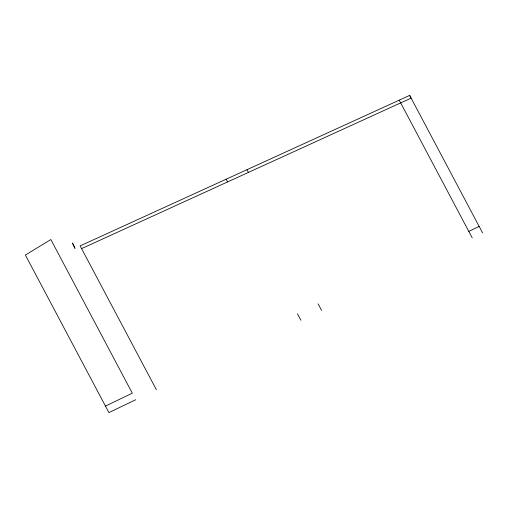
<?xml version="1.0" encoding="UTF-8"?>
<svg xmlns="http://www.w3.org/2000/svg" width="508" height="508" viewBox="0 0 508 508"><rect width="100%" height="100%" fill="white"/><g stroke="black" fill="none" stroke-linecap="round" stroke-linejoin="round"><path stroke-width="0.76" d="M105.461 406.082L132.302 393.179L50.857 239.541L25.4 255.054L108.922 412.61L135.757 399.707M468.782 231.381L479.139 226.403M482.6 232.931L409.689 95.39L80.131 245.891L156.407 389.776M81.572 248.615L411.074 98.139L409.689 95.39M399.231 100.171L472.243 237.909M246.996 169.691L248.437 172.409M318.11 303.835L321.564 310.363M226.136 179.216L227.578 181.934M297.459 313.76L300.92 320.288M72.523 243.129L74.93 248.266L72.523 243.129"/></g></svg>
